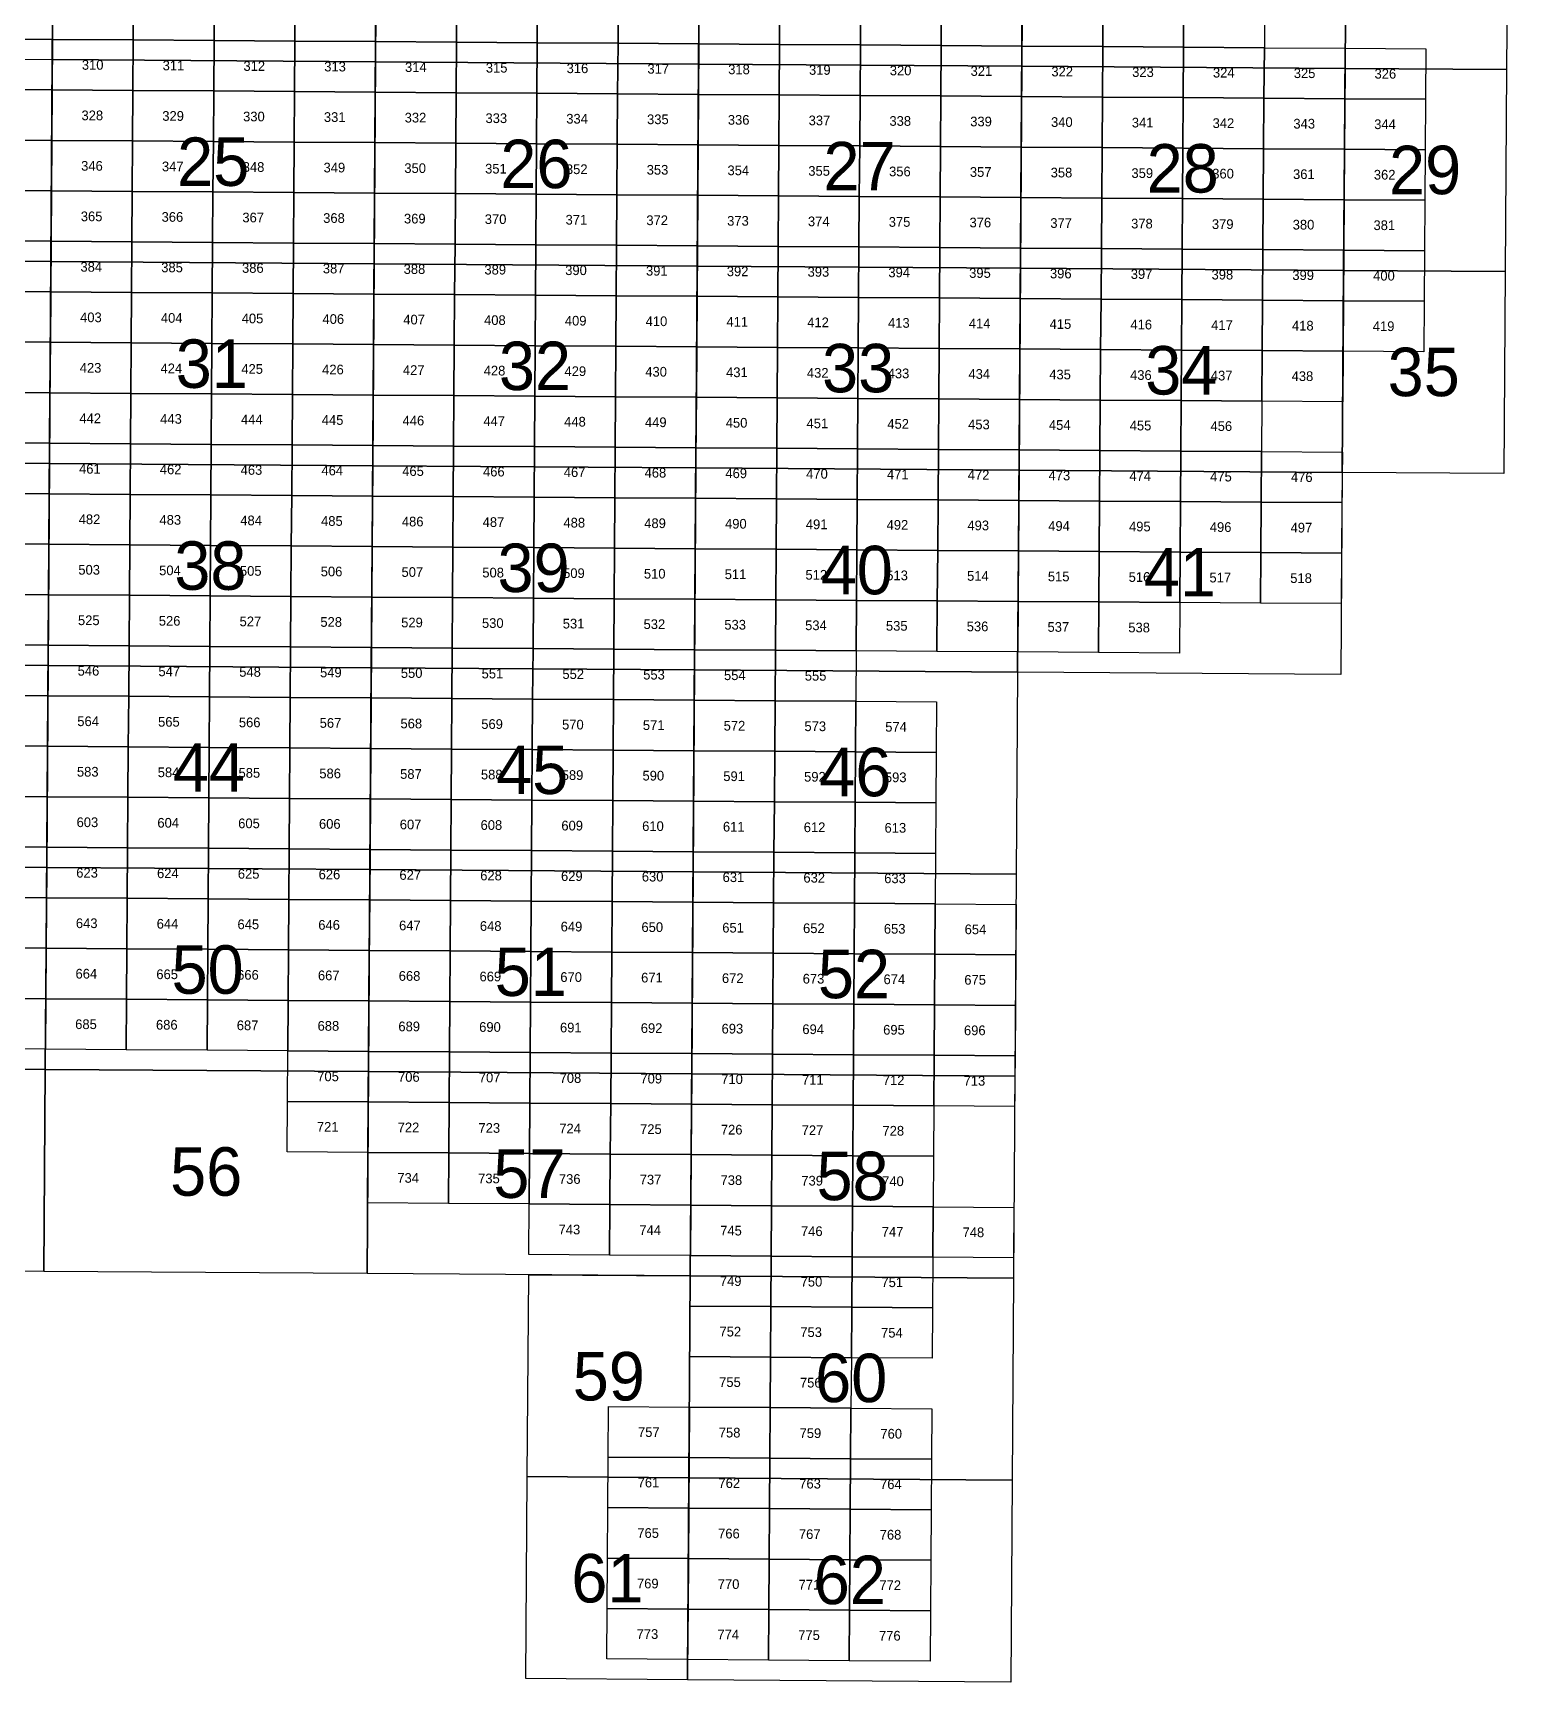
# Model space of a CAD drawing. Extents: x -802 to 281515, y 299484 to 627054.
# Drawn here: x 98399 to 280956, y 299484 to 503610 of the extents above; entities that cross this region are included whole.
import ezdxf
from ezdxf.enums import TextEntityAlignment as Align

# ---------------------------------------------------------------- set-up
doc = ezdxf.new("R2010")
doc.units = 0
doc.header["$MEASUREMENT"] = 0
doc.layers.add('LEVEL_1', color=7, linetype='CONTINUOUS')
doc.layers.add('LEVEL_2', color=7, linetype='CONTINUOUS')
doc.styles.add('STYLE-ENGINEERING', font='ENGINEERING.shx')

msp = doc.modelspace()

# ---------------------------------------------------------------- linework, layer by layer
at = {"layer": 'LEVEL_1', "color": 211, "linetype": 'CONTINUOUS', "flags": 128}
for points in [[(100965.72, 525318.36), (140963.89, 525037.98), (140788.5, 500039.28), (100790.58, 500318.7)], [(140963.89, 525037.98), (180961.37, 524762.09), (180785.75, 499763.62), (140788.5, 500039.28)], [(180961.37, 524762.09), (220958.73, 524490.28), (220782.92, 499491.3), (180785.75, 499763.62)], [(220958.73, 524490.28), (260956.52, 524222.13), (260780.55, 499221.9), (220782.92, 499491.3)], [(260956.52, 524222.13), (280955.8, 524089.3), (280779.7, 499088.2), (260780.55, 499221.9)], [(60791.44, 500602.29), (80791.2, 500459.95), (100790.58, 500318.7), (100616.16, 475319.15), (80616.81, 475459.68), (60617.08, 475601.13)], [(100790.58, 500318.7), (140788.5, 500039.28), (140614.05, 475040.6), (100616.16, 475319.15)], [(140788.5, 500039.28), (180785.75, 499763.62), (180611.31, 474765.08), (140614.05, 475040.6)], [(180785.75, 499763.62), (220782.92, 499491.3), (220608.51, 474492.15), (180611.31, 474765.08)], [(220782.92, 499491.3), (260780.55, 499221.9), (260606.22, 474221.4), (220608.51, 474492.15)], [(260780.55, 499221.9), (280779.7, 499088.2), (280605.4, 474086.7), (260606.22, 474221.4)], [(60617.08, 475601.13), (100616.16, 475319.15), (100442.28, 450319.6), (60443.03, 450600.07)], [(100616.16, 475319.15), (140614.05, 475040.6), (140440.37, 450041.83), (100442.28, 450319.6)], [(140614.05, 475040.6), (180611.31, 474765.08), (180437.86, 449766.34), (140440.37, 450041.83)], [(180611.31, 474765.08), (220608.51, 474492.15), (220435.32, 449492.7), (180437.86, 449766.34)], [(220608.51, 474492.15), (260606.22, 474221.4), (260433.32, 449220.51), (220435.32, 449492.7)], [(260606.22, 474221.4), (280605.4, 474086.7), (280432.7, 449084.8), (260433.32, 449220.51)], [(60443.03, 450600.07), (100442.28, 450319.6), (100268.74, 425319.94), (60269.1, 425598.99)], [(100442.28, 450319.6), (140440.37, 450041.83), (140267.27, 425042.85), (100268.74, 425319.94)], [(140440.37, 450041.83), (180437.86, 449766.34), (180265.21, 424767.29), (140267.27, 425042.85)], [(180437.86, 449766.34), (220435.32, 449492.7), (220263.17, 424492.86), (180265.21, 424767.29)], [(220435.32, 449492.7), (260433.32, 449220.51), (260261.68, 424219.13), (220263.17, 424492.86)], [(60269.1, 425598.99), (100268.74, 425319.94), (100095.37, 400320.06), (60095.1, 400597.8)], [(100268.74, 425319.94), (140267.27, 425042.85), (140094.54, 400043.55), (100095.37, 400320.06)], [(140267.27, 425042.85), (180265.21, 424767.29), (180093.18, 399767.84), (140094.54, 400043.55)], [(180265.21, 424767.29), (220263.17, 424492.86), (220091.85, 399492.51), (180093.18, 399767.84)], [(60095.1, 400597.8), (100095.37, 400320.06), (99921.97, 375319.86), (59920.85, 375596.37)], [(100095.37, 400320.06), (140094.54, 400043.55), (139922.03, 375043.83), (99921.97, 375319.86)], [(140094.54, 400043.55), (180093.18, 399767.84), (179921.58, 374767.86), (139922.03, 375043.83)], [(180093.18, 399767.84), (220091.85, 399492.51), (219921.2, 374491.53), (179921.58, 374767.86)], [(59920.85, 375596.37), (99921.97, 375319.86), (99748.36, 350319.21), (59746.16, 350594.59)], [(99921.97, 375319.86), (139922.03, 375043.83), (139749.52, 350043.57), (99748.36, 350319.21)], [(139922.03, 375043.83), (179921.58, 374767.86), (179750.22, 349767.24), (139749.52, 350043.57)], [(179921.58, 374767.86), (219921.2, 374491.53), (219751.01, 349489.82), (179750.22, 349767.24)], [(159749.89, 349905.51), (179750.22, 349767.24), (179578.9, 324765.9), (159577.9, 324904.4)], [(179750.22, 349767.24), (219751.01, 349489.82), (219581.1, 324487.2), (179578.9, 324765.9)], [(159577.9, 324904.4), (179578.9, 324765.9), (179407.5, 299763.6), (159405.7, 299902.6)], [(179578.9, 324765.9), (219581.1, 324487.2), (219411.3, 299483.7), (179407.5, 299763.6)]]:
    msp.add_lwpolyline(points, close=True, dxfattribs=at)
at = {"layer": 'LEVEL_2', "color": 132, "linetype": 'CONTINUOUS', "flags": 128}
for points in [[(100851.8, 509068.7), (100808.1, 502818.7), (90808.6, 502889.2)], [(100851.8, 509068.7), (110851.4, 508998.2), (110807.6, 502748.4), (100808.1, 502818.7)], [(110851.4, 508998.2), (120850.9, 508928.2), (120807.1, 502678.4), (110807.6, 502748.4)], [(120850.9, 508928.2), (130850.4, 508858.4), (130806.6, 502608.7), (120807.1, 502678.4)], [(130850.4, 508858.4), (140849.8, 508788.8), (140806, 502539.2), (130806.6, 502608.7)], [(140849.8, 508788.8), (150849.1, 508719.5), (150805.3, 502469.9), (140806, 502539.2)], [(150849.1, 508719.5), (160848.5, 508650.5), (160804.7, 502400.9), (150805.3, 502469.9)], [(160848.5, 508650.5), (170847.8, 508581.7), (170804, 502332.2), (160804.7, 502400.9)], [(170847.8, 508581.7), (180847.1, 508513.2), (180803.3, 502263.6), (170804, 502332.2)], [(180847.1, 508513.2), (190846.4, 508444.7), (190802.5, 502195.1), (180803.3, 502263.6)], [(190846.4, 508444.7), (200845.7, 508376.6), (200801.8, 502126.9), (190802.5, 502195.1)], [(200845.7, 508376.6), (210845, 508308.7), (210801.1, 502059), (200801.8, 502126.9)], [(210845, 508308.7), (220844.3, 508241), (220800.4, 501991.2), (210801.1, 502059)], [(220844.3, 508241), (230843.6, 508173.4), (230799.8, 501923.6), (220800.4, 501991.2)], [(230843.6, 508173.4), (240843, 508106.1), (240799.2, 501856.2), (230799.8, 501923.6)], [(240843, 508106.1), (250842.5, 508039), (250798.6, 501789), (240799.2, 501856.2)], [(90808.6, 502889.2), (100808.1, 502818.7), (100764.4, 496568.8), (90764.7, 496639.2)], [(100808.1, 502818.7), (110807.6, 502748.4), (110763.9, 496498.6), (100764.4, 496568.8)], [(110807.6, 502748.4), (120807.1, 502678.4), (120763.3, 496428.6), (110763.9, 496498.6)], [(120807.1, 502678.4), (130806.6, 502608.7), (130762.9, 496358.9), (120763.3, 496428.6)], [(130806.6, 502608.7), (140806, 502539.2), (140762.3, 496289.5), (130762.9, 496358.9)], [(140806, 502539.2), (150805.3, 502469.9), (150761.6, 496220.2), (140762.3, 496289.5)], [(150805.3, 502469.9), (160804.7, 502400.9), (160760.9, 496151.2), (150761.6, 496220.2)], [(160804.7, 502400.9), (170804, 502332.2), (170760.2, 496082.4), (160760.9, 496151.2)], [(170804, 502332.2), (180803.3, 502263.6), (180759.5, 496013.8), (170760.2, 496082.4)], [(180803.3, 502263.6), (190802.5, 502195.1), (190758.8, 495945.5), (180759.5, 496013.8)], [(190802.5, 502195.1), (200801.8, 502126.9), (200758.1, 495877.3), (190758.8, 495945.5)], [(200801.8, 502126.9), (210801.1, 502059), (210757.4, 495809.3), (200758.1, 495877.3)], [(210801.1, 502059), (220800.4, 501991.2), (220756.7, 495741.4), (210757.4, 495809.3)], [(220800.4, 501991.2), (230799.8, 501923.6), (230756, 495673.8), (220756.7, 495741.4)], [(230799.8, 501923.6), (240799.2, 501856.2), (240755.4, 495606.3), (230756, 495673.8)], [(240799.2, 501856.2), (250798.6, 501789), (250754.8, 495539), (240755.4, 495606.3)], [(250798.6, 501789), (260798.1, 501721.9), (260754.3, 495471.8), (250754.8, 495539)], [(260798.1, 501721.9), (270797.6, 501655), (270753.9, 495404.8), (260754.3, 495471.8)], [(90764.7, 496639.2), (100764.4, 496568.8), (100720.74, 490318.87), (90721.1, 490389.22)], [(100764.4, 496568.8), (110763.9, 496498.6), (110720.3, 490248.76), (100720.74, 490318.87)], [(110763.9, 496498.6), (120763.3, 496428.6), (120719.79, 490178.88), (110720.3, 490248.76)], [(120763.3, 496428.6), (130762.9, 496358.9), (130719.23, 490109.24), (120719.79, 490178.88)], [(130762.9, 496358.9), (140762.3, 496289.5), (140718.62, 490039.81), (130719.23, 490109.24)], [(140762.3, 496289.5), (150761.6, 496220.2), (150717.96, 489970.61), (140718.62, 490039.81)], [(150761.6, 496220.2), (160760.9, 496151.2), (160717.28, 489901.61), (150717.96, 489970.61)], [(160760.9, 496151.2), (170760.2, 496082.4), (170716.57, 489832.82), (160717.28, 489901.61)], [(170760.2, 496082.4), (180759.5, 496013.8), (180715.85, 489764.22), (170716.57, 489832.82)], [(180759.5, 496013.8), (190758.8, 495945.5), (190715.12, 489695.81), (180715.85, 489764.22)], [(190758.8, 495945.5), (200758.1, 495877.3), (200714.39, 489627.59), (190715.12, 489695.81)], [(200758.1, 495877.3), (210757.4, 495809.3), (210713.69, 489559.54), (200714.39, 489627.59)], [(210757.4, 495809.3), (220756.7, 495741.4), (220713, 489491.67), (210713.69, 489559.54)], [(220756.7, 495741.4), (230756, 495673.8), (230712.34, 489423.96), (220713, 489491.67)], [(230756, 495673.8), (240755.4, 495606.3), (240711.72, 489356.4), (230712.34, 489423.96)], [(240755.4, 495606.3), (250754.8, 495539), (250711.15, 489289), (240711.72, 489356.4)], [(250754.8, 495539), (260754.3, 495471.8), (260710.63, 489221.74), (250711.15, 489289)], [(260754.3, 495471.8), (270753.9, 495404.8), (270710.2, 489154.6), (260710.63, 489221.74)], [(90721.1, 490389.22), (100720.74, 490318.87), (100677.1, 484069), (90677.5, 484139.3)], [(100720.74, 490318.87), (110720.3, 490248.76), (110676.7, 483999), (100677.1, 484069)], [(110720.3, 490248.76), (120719.79, 490178.88), (120676.2, 483929.1), (110676.7, 483999)], [(120719.79, 490178.88), (130719.23, 490109.24), (130675.6, 483859.5), (120676.2, 483929.1)], [(130719.23, 490109.24), (140718.62, 490039.81), (140675, 483790.1), (130675.6, 483859.5)], [(140718.62, 490039.81), (150717.96, 489970.61), (150674.4, 483721), (140675, 483790.1)], [(150717.96, 489970.61), (160717.28, 489901.61), (160673.7, 483652), (150674.4, 483721)], [(160717.28, 489901.61), (170716.57, 489832.82), (170673, 483583.2), (160673.7, 483652)], [(170716.57, 489832.82), (180715.85, 489764.22), (180672.2, 483514.6), (170673, 483583.2)], [(180715.85, 489764.22), (190715.12, 489695.81), (190671.5, 483446.2), (180672.2, 483514.6)], [(190715.12, 489695.81), (200714.39, 489627.59), (200670.8, 483377.9), (190671.5, 483446.2)], [(200714.39, 489627.59), (210713.69, 489559.54), (210670.1, 483309.8), (200670.8, 483377.9)], [(210713.69, 489559.54), (220713, 489491.67), (220669.4, 483241.9), (210670.1, 483309.8)], [(220713, 489491.67), (230712.34, 489423.96), (230668.8, 483174.1), (220669.4, 483241.9)], [(230712.34, 489423.96), (240711.72, 489356.4), (240668.1, 483106.5), (230668.8, 483174.1)], [(240711.72, 489356.4), (250711.15, 489289), (250667.6, 483039), (240668.1, 483106.5)], [(250711.15, 489289), (260710.63, 489221.74), (260667.1, 482971.6), (250667.6, 483039)], [(260710.63, 489221.74), (270710.2, 489154.6), (270666.6, 482904.4), (260667.1, 482971.6)], [(90677.5, 484139.3), (100677.1, 484069), (100633.6, 477819.1), (90633.9, 477889.3)], [(100677.1, 484069), (110676.7, 483999), (110633.2, 477749.1), (100633.6, 477819.1)], [(110676.7, 483999), (120676.2, 483929.1), (120632.6, 477679.4), (110633.2, 477749.1)], [(120676.2, 483929.1), (130675.6, 483859.5), (130632.1, 477609.8), (120632.6, 477679.4)], [(130675.6, 483859.5), (140675, 483790.1), (140631.5, 477540.5), (130632.1, 477609.8)], [(140675, 483790.1), (150674.4, 483721), (150630.8, 477471.3), (140631.5, 477540.5)], [(150674.4, 483721), (160673.7, 483652), (160630.1, 477402.3), (150630.8, 477471.3)], [(160673.7, 483652), (170673, 483583.2), (170629.4, 477333.6), (160630.1, 477402.3)], [(170673, 483583.2), (180672.2, 483514.6), (180628.7, 477264.9), (170629.4, 477333.6)], [(180672.2, 483514.6), (190671.5, 483446.2), (190628, 477196.5), (180628.7, 477264.9)], [(190671.5, 483446.2), (200670.8, 483377.9), (200627.3, 477128.2), (190628, 477196.5)], [(200670.8, 483377.9), (210670.1, 483309.8), (210626.6, 477060.1), (200627.3, 477128.2)], [(210670.1, 483309.8), (220669.4, 483241.9), (220625.9, 476992.1), (210626.6, 477060.1)], [(220669.4, 483241.9), (230668.8, 483174.1), (230625.3, 476924.2), (220625.9, 476992.1)], [(230668.8, 483174.1), (240668.1, 483106.5), (240624.7, 476856.5), (230625.3, 476924.2)], [(240668.1, 483106.5), (250667.6, 483039), (250624.1, 476788.9), (240624.7, 476856.5)], [(250667.6, 483039), (260667.1, 482971.6), (260623.6, 476721.5), (250624.1, 476788.9)], [(260667.1, 482971.6), (270666.6, 482904.4), (270623.2, 476654.1), (260623.6, 476721.5)], [(90633.9, 477889.3), (100633.6, 477819.1), (100590.1, 471569.2), (90590.4, 471639.3)], [(100633.6, 477819.1), (110633.2, 477749.1), (110589.6, 471499.3), (100590.1, 471569.2)], [(110633.2, 477749.1), (120632.6, 477679.4), (120589.1, 471429.6), (110589.6, 471499.3)], [(120632.6, 477679.4), (130632.1, 477609.8), (130588.6, 471360.1), (120589.1, 471429.6)], [(130632.1, 477609.8), (140631.5, 477540.5), (140588, 471290.8), (130588.6, 471360.1)], [(140631.5, 477540.5), (150630.8, 477471.3), (150587.3, 471221.7), (140588, 471290.8)], [(150630.8, 477471.3), (160630.1, 477402.3), (160586.6, 471152.7), (150587.3, 471221.7)], [(160630.1, 477402.3), (170629.4, 477333.6), (170585.9, 471083.9), (160586.6, 471152.7)], [(170629.4, 477333.6), (180628.7, 477264.9), (180585.2, 471015.3), (170585.9, 471083.9)], [(180628.7, 477264.9), (190628, 477196.5), (190584.5, 470946.8), (180585.2, 471015.3)], [(190628, 477196.5), (200627.3, 477128.2), (200583.8, 470878.5), (190584.5, 470946.8)], [(200627.3, 477128.2), (210626.6, 477060.1), (210583.1, 470810.3), (200583.8, 470878.5)], [(210626.6, 477060.1), (220625.9, 476992.1), (220582.5, 470742.3), (210583.1, 470810.3)], [(220625.9, 476992.1), (230625.3, 476924.2), (230581.8, 470674.3), (220582.5, 470742.3)], [(230625.3, 476924.2), (240624.7, 476856.5), (240581.2, 470606.5), (230581.8, 470674.3)], [(240624.7, 476856.5), (250624.1, 476788.9), (250580.7, 470538.9), (240581.2, 470606.5)], [(250624.1, 476788.9), (260623.6, 476721.5), (260580.2, 470471.3), (250580.7, 470538.9)], [(260623.6, 476721.5), (270623.2, 476654.1), (270579.8, 470403.8), (260580.2, 470471.3)], [(90590.4, 471639.3), (100590.1, 471569.2), (100546.55, 465319.33), (90546.91, 465389.36)], [(100590.1, 471569.2), (110589.6, 471499.3), (110546.13, 465249.5), (100546.55, 465319.33)], [(110589.6, 471499.3), (120589.1, 471429.6), (120545.64, 465179.86), (110546.13, 465249.5)], [(120589.1, 471429.6), (130588.6, 471360.1), (130545.09, 465110.39), (120545.64, 465179.86)], [(130588.6, 471360.1), (140588, 471290.8), (140544.5, 465041.11), (130545.09, 465110.39)], [(140588, 471290.8), (150587.3, 471221.7), (150543.86, 464972), (140544.5, 465041.11)], [(150587.3, 471221.7), (160586.6, 471152.7), (160543.2, 464903.05), (150543.86, 464972)], [(160586.6, 471152.7), (170585.9, 471083.9), (170542.52, 464834.25), (160543.2, 464903.05)], [(170585.9, 471083.9), (180585.2, 471015.3), (180541.82, 464765.61), (170542.52, 464834.25)], [(180585.2, 471015.3), (190584.5, 470946.8), (190541.12, 464697.11), (180541.82, 464765.61)], [(190584.5, 470946.8), (200583.8, 470878.5), (200540.43, 464628.75), (190541.12, 464697.11)], [(200583.8, 470878.5), (210583.1, 470810.3), (210539.75, 464560.52), (200540.43, 464628.75)], [(210583.1, 470810.3), (220582.5, 470742.3), (220539.1, 464492.41), (210539.75, 464560.52)], [(220582.5, 470742.3), (230581.8, 470674.3), (230538.48, 464424.42), (220539.1, 464492.41)], [(230581.8, 470674.3), (240581.2, 470606.5), (240537.9, 464356.55), (230538.48, 464424.42)], [(240581.2, 470606.5), (250580.7, 470538.9), (250537.37, 464288.77), (240537.9, 464356.55)], [(250580.7, 470538.9), (260580.2, 470471.3), (260536.9, 464221.1), (250537.37, 464288.77)], [(260580.2, 470471.3), (270579.8, 470403.8), (270536.5, 464153.5), (260536.9, 464221.1)], [(90546.91, 465389.36), (100546.55, 465319.33), (100503.1, 459069.4), (90503.4, 459139.4)], [(100546.55, 465319.33), (110546.13, 465249.5), (110502.7, 458999.7), (100503.1, 459069.4)], [(110546.13, 465249.5), (120545.64, 465179.86), (120502.2, 458930.1), (110502.7, 458999.7)], [(120545.64, 465179.86), (130545.09, 465110.39), (130501.7, 458860.7), (120502.2, 458930.1)], [(130545.09, 465110.39), (140544.5, 465041.11), (140501.1, 458791.4), (130501.7, 458860.7)], [(140544.5, 465041.11), (150543.86, 464972), (150500.5, 458722.3), (140501.1, 458791.4)], [(150543.86, 464972), (160543.2, 464903.05), (160499.8, 458653.4), (150500.5, 458722.3)], [(160543.2, 464903.05), (170542.52, 464834.25), (170499.2, 458584.6), (160499.8, 458653.4)], [(170542.52, 464834.25), (180541.82, 464765.61), (180498.5, 458515.9), (170499.2, 458584.6)], [(180541.82, 464765.61), (190541.12, 464697.11), (190497.8, 458447.4), (180498.5, 458515.9)], [(190541.12, 464697.11), (200540.43, 464628.75), (200497.1, 458379), (190497.8, 458447.4)], [(200540.43, 464628.75), (210539.75, 464560.52), (210496.5, 458310.7), (200497.1, 458379)], [(210539.75, 464560.52), (220539.1, 464492.41), (220495.8, 458242.5), (210496.5, 458310.7)], [(220539.1, 464492.41), (230538.48, 464424.42), (230495.2, 458174.5), (220495.8, 458242.5)], [(230538.48, 464424.42), (240537.9, 464356.55), (240494.7, 458106.5), (230495.2, 458174.5)], [(240537.9, 464356.55), (250537.37, 464288.77), (250494.1, 458038.7), (240494.7, 458106.5)], [(250537.37, 464288.77), (260536.9, 464221.1), (260493.7, 457970.9), (250494.1, 458038.7)], [(90503.4, 459139.4), (100503.1, 459069.4), (100459.6, 452819.6), (90460, 452889.4)], [(100503.1, 459069.4), (110502.7, 458999.7), (110459.3, 452749.8), (100459.6, 452819.6)], [(110502.7, 458999.7), (120502.2, 458930.1), (120458.8, 452680.3), (110459.3, 452749.8)], [(120502.2, 458930.1), (130501.7, 458860.7), (130458.3, 452610.9), (120458.8, 452680.3)], [(130501.7, 458860.7), (140501.1, 458791.4), (140457.7, 452541.7), (130458.3, 452610.9)], [(140501.1, 458791.4), (150500.5, 458722.3), (150457.1, 452472.6), (140457.7, 452541.7)], [(150500.5, 458722.3), (160499.8, 458653.4), (160456.5, 452403.7), (150457.1, 452472.6)], [(160499.8, 458653.4), (170499.2, 458584.6), (170455.8, 452334.9), (160456.5, 452403.7)], [(170499.2, 458584.6), (180498.5, 458515.9), (180455.2, 452266.2), (170455.8, 452334.9)], [(180498.5, 458515.9), (190497.8, 458447.4), (190454.5, 452197.7), (180455.2, 452266.2)], [(190497.8, 458447.4), (200497.1, 458379), (200453.9, 452129.2), (190454.5, 452197.7)], [(200497.1, 458379), (210496.5, 458310.7), (210453.1, 452060.9), (200453.9, 452129.2)], [(210496.5, 458310.7), (220495.8, 458242.5), (220452.6, 451992.7), (210453.1, 452060.9)], [(220495.8, 458242.5), (230495.2, 458174.5), (230452, 451924.5), (220452.6, 451992.7)], [(230495.2, 458174.5), (240494.7, 458106.5), (240451.5, 451856.5), (230452, 451924.5)], [(240494.7, 458106.5), (250494.1, 458038.7), (250451, 451788.5), (240451.5, 451856.5)], [(90460, 452889.4), (100459.6, 452819.6), (100416.2, 446569.8), (90416.5, 446639.5)], [(100459.6, 452819.6), (110459.3, 452749.8), (110415.8, 446500), (100416.2, 446569.8)], [(110459.3, 452749.8), (120458.8, 452680.3), (120415.4, 446430.5), (110415.8, 446500)], [(120458.8, 452680.3), (130458.3, 452610.9), (130414.9, 446361.2), (120415.4, 446430.5)], [(130458.3, 452610.9), (140457.7, 452541.7), (140414.4, 446292), (130414.9, 446361.2)], [(140457.7, 452541.7), (150457.1, 452472.6), (150413.8, 446222.9), (140414.4, 446292)], [(150457.1, 452472.6), (160456.5, 452403.7), (160413.2, 446154), (150413.8, 446222.9)], [(160456.5, 452403.7), (170455.8, 452334.9), (170412.6, 446085.2), (160413.2, 446154)], [(170455.8, 452334.9), (180455.2, 452266.2), (180411.9, 446016.5), (170412.6, 446085.2)], [(180455.2, 452266.2), (190454.5, 452197.7), (190411.3, 445947.9), (180411.9, 446016.5)], [(190454.5, 452197.7), (200453.9, 452129.2), (200410.6, 445879.5), (190411.3, 445947.9)], [(200453.9, 452129.2), (210453.1, 452060.9), (210410, 445811), (200410.6, 445879.5)], [(210453.1, 452060.9), (220452.6, 451992.7), (220409.4, 445742.8), (210410, 445811)], [(220452.6, 451992.7), (230452, 451924.5), (230408.9, 445674.5), (220409.4, 445742.8)], [(230452, 451924.5), (240451.5, 451856.5), (240408.4, 445606.4), (230408.9, 445674.5)], [(240451.5, 451856.5), (250451, 451788.5), (250407.9, 445538.3), (240408.4, 445606.4)], [(250451, 451788.5), (260450.6, 451720.6), (260407.5, 445470.3), (250407.9, 445538.3)], [(90416.5, 446639.5), (100416.2, 446569.8), (100372.83, 440319.75), (90373.12, 440389.49)], [(100416.2, 446569.8), (110415.8, 446500), (110372.48, 440250.17), (100372.83, 440319.75)], [(110415.8, 446500), (120415.4, 446430.5), (120372.06, 440180.74), (110372.48, 440250.17)], [(120415.4, 446430.5), (130414.9, 446361.2), (130371.58, 440111.44), (120372.06, 440180.74)], [(130414.9, 446361.2), (140414.4, 446292), (140371.07, 440042.27), (130371.58, 440111.44)], [(140414.4, 446292), (150413.8, 446222.9), (150370.51, 439973.22), (140371.07, 440042.27)], [(150413.8, 446222.9), (160413.2, 446154), (160369.93, 439904.29), (150370.51, 439973.22)], [(160413.2, 446154), (170412.6, 446085.2), (170369.32, 439835.48), (160369.93, 439904.29)], [(170412.6, 446085.2), (180411.9, 446016.5), (180368.71, 439766.76), (170369.32, 439835.48)], [(180411.9, 446016.5), (190411.3, 445947.9), (190368.1, 439698.15), (180368.71, 439766.76)], [(190411.3, 445947.9), (200410.6, 445879.5), (200367.5, 439629.62), (190368.1, 439698.15)], [(200410.6, 445879.5), (210410, 445811), (210366.91, 439561.18), (200367.5, 439629.62)], [(210410, 445811), (220409.4, 445742.8), (220366.35, 439492.82), (210366.91, 439561.18)], [(220409.4, 445742.8), (230408.9, 445674.5), (230365.82, 439424.53), (220366.35, 439492.82)], [(230408.9, 445674.5), (240408.4, 445606.4), (240365.34, 439356.31), (230365.82, 439424.53)], [(240408.4, 445606.4), (250407.9, 445538.3), (250364.9, 439288.14), (240365.34, 439356.31)], [(250407.9, 445538.3), (260407.5, 445470.3), (260364.52, 439220.03), (250364.9, 439288.14)], [(90373.12, 440389.49), (100372.83, 440319.75), (100329.5, 434069.8), (90329.7, 434139.5)], [(100372.83, 440319.75), (110372.48, 440250.17), (110329.1, 434000.3), (100329.5, 434069.8)], [(110372.48, 440250.17), (120372.06, 440180.74), (120328.7, 433930.9), (110329.1, 434000.3)], [(120372.06, 440180.74), (130371.58, 440111.44), (130328.3, 433861.7), (120328.7, 433930.9)], [(130371.58, 440111.44), (140371.07, 440042.27), (140327.8, 433792.5), (130328.3, 433861.7)], [(140371.07, 440042.27), (150370.51, 439973.22), (150327.3, 433723.5), (140327.8, 433792.5)], [(150370.51, 439973.22), (160369.93, 439904.29), (160326.7, 433654.6), (150327.3, 433723.5)], [(160369.93, 439904.29), (170369.32, 439835.48), (170326.1, 433585.7), (160326.7, 433654.6)], [(170369.32, 439835.48), (180368.71, 439766.76), (180325.6, 433517), (170326.1, 433585.7)], [(180368.71, 439766.76), (190368.1, 439698.15), (190325, 433448.4), (180325.6, 433517)], [(190368.1, 439698.15), (200367.5, 439629.62), (200324.4, 433379.8), (190325, 433448.4)], [(200367.5, 439629.62), (210366.91, 439561.18), (210323.8, 433311.3), (200324.4, 433379.8)], [(210366.91, 439561.18), (220366.35, 439492.82), (220323.3, 433242.9), (210323.8, 433311.3)], [(220366.35, 439492.82), (230365.82, 439424.53), (230322.8, 433174.5), (220323.3, 433242.9)], [(230365.82, 439424.53), (240365.34, 439356.31), (240322.4, 433106.2), (230322.8, 433174.5)], [(240365.34, 439356.31), (250364.9, 439288.14), (250321.9, 433037.9), (240322.4, 433106.2)], [(250364.9, 439288.14), (260364.52, 439220.03), (260321.6, 432969.7), (250321.9, 433037.9)], [(90329.7, 434139.5), (100329.5, 434069.8), (100286.1, 427819.9), (90286.3, 427889.5)], [(100329.5, 434069.8), (110329.1, 434000.3), (110285.8, 427750.4), (100286.1, 427819.9)], [(110329.1, 434000.3), (120328.7, 433930.9), (120285.4, 427681.1), (110285.8, 427750.4)], [(120328.7, 433930.9), (130328.3, 433861.7), (130285, 427611.9), (120285.4, 427681.1)], [(130328.3, 433861.7), (140327.8, 433792.5), (140284.6, 427542.8), (130285, 427611.9)], [(140327.8, 433792.5), (150327.3, 433723.5), (150284.1, 427473.7), (140284.6, 427542.8)], [(150327.3, 433723.5), (160326.7, 433654.6), (160283.5, 427404.8), (150284.1, 427473.7)], [(160326.7, 433654.6), (170326.1, 433585.7), (170283, 427336), (160283.5, 427404.8)], [(170326.1, 433585.7), (180325.6, 433517), (180282.4, 427267.2), (170283, 427336)], [(180325.6, 433517), (190325, 433448.4), (190281.9, 427198.5), (180282.4, 427267.2)], [(190325, 433448.4), (200324.4, 433379.8), (200281.4, 427129.9), (190281.9, 427198.5)], [(200324.4, 433379.8), (210323.8, 433311.3), (210280.8, 427061.4), (200281.4, 427129.9)], [(210323.8, 433311.3), (220323.3, 433242.9), (220280.3, 426992.9), (210280.8, 427061.4)], [(220323.3, 433242.9), (230322.8, 433174.5), (230279.9, 426924.4), (220280.3, 426992.9)], [(230322.8, 433174.5), (240322.4, 433106.2), (240279.5, 426856), (230279.9, 426924.4)], [(90286.3, 427889.5), (100286.1, 427819.9), (100242.7, 421570), (90242.9, 421639.5)], [(100286.1, 427819.9), (110285.8, 427750.4), (110242.5, 421500.6), (100242.7, 421570)], [(110285.8, 427750.4), (120285.4, 427681.1), (120242.1, 421431.3), (110242.5, 421500.6)], [(120285.4, 427681.1), (130285, 427611.9), (130241.8, 421362.1), (120242.1, 421431.3)], [(130285, 427611.9), (140284.6, 427542.8), (140241.3, 421293), (130241.8, 421362.1)], [(140284.6, 427542.8), (150284.1, 427473.7), (150240.9, 421224), (140241.3, 421293)], [(150284.1, 427473.7), (160283.5, 427404.8), (160240.4, 421155), (150240.9, 421224)], [(160283.5, 427404.8), (170283, 427336), (170239.9, 421086.2), (160240.4, 421155)], [(170283, 427336), (180282.4, 427267.2), (180239.4, 421017.4), (170239.9, 421086.2)], [(180282.4, 427267.2), (190281.9, 427198.5), (190238.9, 420948.7), (180239.4, 421017.4)], [(190281.9, 427198.5), (200281.4, 427129.9), (200238.4, 420880), (190238.9, 420948.7)], [(90242.9, 421639.5), (100242.7, 421570), (100199.39, 415320.02), (90199.54, 415389.48)], [(100242.7, 421570), (110242.5, 421500.6), (110199.16, 415250.67), (100199.39, 415320.02)], [(110242.5, 421500.6), (120242.1, 421431.3), (120198.87, 415181.42), (110199.16, 415250.67)], [(120242.1, 421431.3), (130241.8, 421362.1), (130198.52, 415112.25), (120198.87, 415181.42)], [(130241.8, 421362.1), (140241.3, 421293), (140198.15, 415043.17), (130198.52, 415112.25)], [(140241.3, 421293), (150240.9, 421224), (150197.71, 414974.17), (140198.15, 415043.17)], [(150240.9, 421224), (160240.4, 421155), (160197.27, 414905.24), (150197.71, 414974.17)], [(160240.4, 421155), (170239.9, 421086.2), (170196.8, 414836.38), (160197.27, 414905.24)], [(170239.9, 421086.2), (180239.4, 421017.4), (180196.33, 414767.57), (170196.8, 414836.38)], [(180239.4, 421017.4), (190238.9, 420948.7), (190195.86, 414698.81), (180196.33, 414767.57)], [(190238.9, 420948.7), (200238.4, 420880), (200195.4, 414630.1), (190195.86, 414698.81)], [(200238.4, 420880), (210237.9, 420811.4), (210194.97, 414561.43), (200195.4, 414630.1)], [(90199.54, 415389.48), (100199.39, 415320.02), (100156, 409070.1), (90156.2, 409139.4)], [(100199.39, 415320.02), (110199.16, 415250.67), (110155.9, 409000.8), (100156, 409070.1)], [(110199.16, 415250.67), (120198.87, 415181.42), (120155.6, 408931.5), (110155.9, 409000.8)], [(120198.87, 415181.42), (130198.52, 415112.25), (130155.3, 408862.4), (120155.6, 408931.5)], [(130198.52, 415112.25), (140198.15, 415043.17), (140155, 408793.3), (130155.3, 408862.4)], [(140198.15, 415043.17), (150197.71, 414974.17), (150154.6, 408724.4), (140155, 408793.3)], [(150197.71, 414974.17), (160197.27, 414905.24), (160154.2, 408655.4), (150154.6, 408724.4)], [(160197.27, 414905.24), (170196.8, 414836.38), (170153.8, 408586.5), (160154.2, 408655.4)], [(170196.8, 414836.38), (180196.33, 414767.57), (180153.3, 408517.7), (170153.8, 408586.5)], [(180196.33, 414767.57), (190195.86, 414698.81), (190152.9, 408448.9), (180153.3, 408517.7)], [(190195.86, 414698.81), (200195.4, 414630.1), (200152.5, 408380.1), (190152.9, 408448.9)], [(200195.4, 414630.1), (210194.97, 414561.43), (210152.1, 408311.4), (200152.5, 408380.1)], [(90156.2, 409139.4), (100156, 409070.1), (100112.7, 402820.1), (90112.8, 402889.4)], [(100156, 409070.1), (110155.9, 409000.8), (110112.6, 402750.8), (100112.7, 402820.1)], [(110155.9, 409000.8), (120155.6, 408931.5), (120112.4, 402681.6), (110112.6, 402750.8)], [(120155.6, 408931.5), (130155.3, 408862.4), (130112.1, 402612.5), (120112.4, 402681.6)], [(130155.3, 408862.4), (140155, 408793.3), (140111.8, 402543.5), (130112.1, 402612.5)], [(140155, 408793.3), (150154.6, 408724.4), (150111.5, 402474.5), (140111.8, 402543.5)], [(150154.6, 408724.4), (160154.2, 408655.4), (160111.1, 402405.6), (150111.5, 402474.5)], [(160154.2, 408655.4), (170153.8, 408586.5), (170110.7, 402336.7), (160111.1, 402405.6)], [(170153.8, 408586.5), (180153.3, 408517.7), (180110.4, 402267.8), (170110.7, 402336.7)], [(180153.3, 408517.7), (190152.9, 408448.9), (190110, 402199), (180110.4, 402267.8)], [(190152.9, 408448.9), (200152.5, 408380.1), (200109.6, 402130.2), (190110, 402199)], [(200152.5, 408380.1), (210152.1, 408311.4), (210109.3, 402061.4), (200109.6, 402130.2)], [(90112.8, 402889.4), (100112.7, 402820.1), (100069.4, 396570.1), (90069.4, 396639.3)], [(100112.7, 402820.1), (110112.6, 402750.8), (110069.3, 396500.9), (100069.4, 396570.1)], [(110112.6, 402750.8), (120112.4, 402681.6), (120069.1, 396431.7), (110069.3, 396500.9)], [(120112.4, 402681.6), (130112.1, 402612.5), (130068.9, 396362.6), (120069.1, 396431.7)], [(130112.1, 402612.5), (140111.8, 402543.5), (140068.7, 396293.6), (130068.9, 396362.6)], [(140111.8, 402543.5), (150111.5, 402474.5), (150068.4, 396224.6), (140068.7, 396293.6)], [(150111.5, 402474.5), (160111.1, 402405.6), (160068.1, 396155.7), (150068.4, 396224.6)], [(160111.1, 402405.6), (170110.7, 402336.7), (170067.7, 396086.8), (160068.1, 396155.7)], [(170110.7, 402336.7), (180110.4, 402267.8), (180067.4, 396017.9), (170067.7, 396086.8)], [(180110.4, 402267.8), (190110, 402199), (190067.1, 395949), (180067.4, 396017.9)], [(190110, 402199), (200109.6, 402130.2), (200066.8, 395880.1), (190067.1, 395949)], [(200109.6, 402130.2), (210109.3, 402061.4), (210066.5, 395811.3), (200066.8, 395880.1)], [(90069.4, 396639.3), (100069.4, 396570.1), (100026.02, 390320.03), (90026, 390389.23)], [(100069.4, 396570.1), (110069.3, 396500.9), (110025.98, 390250.88), (100026.02, 390320.03)], [(110069.3, 396500.9), (120069.1, 396431.7), (120025.87, 390181.78), (110025.98, 390250.88)], [(120069.1, 396431.7), (130068.9, 396362.6), (130025.72, 390112.73), (120025.87, 390181.78)], [(130068.9, 396362.6), (140068.7, 396293.6), (140025.52, 390043.72), (130025.72, 390112.73)], [(140068.7, 396293.6), (150068.4, 396224.6), (150025.29, 389974.74), (140025.52, 390043.72)], [(150068.4, 396224.6), (160068.1, 396155.7), (160025.04, 389905.78), (150025.29, 389974.74)], [(160068.1, 396155.7), (170067.7, 396086.8), (170024.77, 389836.84), (160025.04, 389905.78)], [(170067.7, 396086.8), (180067.4, 396017.9), (180024.5, 389767.92), (170024.77, 389836.84)], [(180067.4, 396017.9), (190067.1, 395949), (190024.23, 389698.99), (180024.5, 389767.92)], [(190067.1, 395949), (200066.8, 395880.1), (200023.97, 389630.07), (190024.23, 389698.99)], [(200066.8, 395880.1), (210066.5, 395811.3), (210023.73, 389561.14), (200023.97, 389630.07)], [(210066.5, 395811.3), (220066.2, 395742.4), (220023.52, 389492.2), (210023.73, 389561.14)], [(90026, 390389.23), (100026.02, 390320.03), (99982.7, 384070), (89982.6, 384139.1)], [(100026.02, 390320.03), (110025.98, 390250.88), (109982.7, 384000.9), (99982.7, 384070)], [(110025.98, 390250.88), (120025.87, 390181.78), (119982.6, 383931.8), (109982.7, 384000.9)], [(120025.87, 390181.78), (130025.72, 390112.73), (129982.5, 383862.8), (119982.6, 383931.8)], [(130025.72, 390112.73), (140025.52, 390043.72), (139982.4, 383793.8), (129982.5, 383862.8)], [(140025.52, 390043.72), (150025.29, 389974.74), (149982.2, 383724.8), (139982.4, 383793.8)], [(150025.29, 389974.74), (160025.04, 389905.78), (159982, 383655.8), (149982.2, 383724.8)], [(160025.04, 389905.78), (170024.77, 389836.84), (169981.8, 383586.9), (159982, 383655.8)], [(170024.77, 389836.84), (180024.5, 389767.92), (179981.6, 383517.9), (169981.8, 383586.9)], [(180024.5, 389767.92), (190024.23, 389698.99), (189981.4, 383448.9), (179981.6, 383517.9)], [(190024.23, 389698.99), (200023.97, 389630.07), (199981.2, 383380), (189981.4, 383448.9)], [(200023.97, 389630.07), (210023.73, 389561.14), (209981, 383311), (199981.2, 383380)], [(210023.73, 389561.14), (220023.52, 389492.2), (219980.9, 383241.9), (209981, 383311)], [(89982.6, 384139.1), (99982.7, 384070), (99939.3, 377819.9), (89939.2, 377889)], [(99982.7, 384070), (109982.7, 384000.9), (109939.4, 377750.8), (99939.3, 377819.9)], [(109982.7, 384000.9), (119982.6, 383931.8), (119939.4, 377681.8), (109939.4, 377750.8)], [(119982.6, 383931.8), (129982.5, 383862.8), (129939.4, 377612.8), (119939.4, 377681.8)], [(129982.5, 383862.8), (139982.4, 383793.8), (139939.3, 377543.8), (129939.4, 377612.8)], [(139982.4, 383793.8), (149982.2, 383724.8), (149939.2, 377474.8), (139939.3, 377543.8)], [(149982.2, 383724.8), (159982, 383655.8), (159939, 377405.8), (149939.2, 377474.8)], [(159982, 383655.8), (169981.8, 383586.9), (169938.9, 377336.9), (159939, 377405.8)], [(169981.8, 383586.9), (179981.6, 383517.9), (179938.7, 377267.9), (169938.9, 377336.9)], [(179981.6, 383517.9), (189981.4, 383448.9), (189938.6, 377198.9), (179938.7, 377267.9)], [(189981.4, 383448.9), (199981.2, 383380), (199938.4, 377129.8), (189938.6, 377198.9)], [(199981.2, 383380), (209981, 383311), (209938.3, 377060.8), (199938.4, 377129.8)], [(209981, 383311), (219980.9, 383241.9), (219938.2, 376991.7), (209938.3, 377060.8)], [(129939.4, 377612.8), (139939.3, 377543.8), (139896.1, 371293.8), (129896.2, 371362.8)], [(139939.3, 377543.8), (149939.2, 377474.8), (149896.1, 371224.8), (139896.1, 371293.8)], [(149939.2, 377474.8), (159939, 377405.8), (159896, 371155.8), (149896.1, 371224.8)], [(159939, 377405.8), (169938.9, 377336.9), (169896, 371086.8), (159896, 371155.8)], [(169938.9, 377336.9), (179938.7, 377267.9), (179895.9, 371017.8), (169896, 371086.8)], [(179938.7, 377267.9), (189938.6, 377198.9), (189895.8, 370948.7), (179895.9, 371017.8)], [(189938.6, 377198.9), (199938.4, 377129.8), (199895.7, 370879.6), (189895.8, 370948.7)], [(199938.4, 377129.8), (209938.3, 377060.8), (209895.7, 370810.5), (199895.7, 370879.6)], [(209938.3, 377060.8), (219938.2, 376991.7), (219895.6, 370741.3), (209895.7, 370810.5)], [(129896.2, 371362.8), (139896.1, 371293.8), (139853.04, 365043.79), (129852.99, 365112.76)], [(139896.1, 371293.8), (149896.1, 371224.8), (149853.05, 364974.81), (139853.04, 365043.79)], [(149896.1, 371224.8), (159896, 371155.8), (159853.05, 364905.8), (149853.05, 364974.81)], [(159896, 371155.8), (169896, 371086.8), (169853.04, 364836.76), (159853.05, 364905.8)], [(169896, 371086.8), (179895.9, 371017.8), (179853.02, 364767.69), (169853.04, 364836.76)], [(179895.9, 371017.8), (189895.8, 370948.7), (189853, 364698.58), (179853.02, 364767.69)], [(189895.8, 370948.7), (199895.7, 370879.6), (199853, 364629.42), (189853, 364698.58)], [(199895.7, 370879.6), (209895.7, 370810.5), (209853.03, 364560.21), (199853, 364629.42)], [(139853.04, 365043.79), (149853.05, 364974.81), (149810, 358724.7), (139809.9, 358793.7)], [(149853.05, 364974.81), (159853.05, 364905.8), (159810.1, 358655.7), (149810, 358724.7)], [(159853.05, 364905.8), (169853.04, 364836.76), (169810.1, 358586.6), (159810.1, 358655.7)], [(169853.04, 364836.76), (179853.02, 364767.69), (179810.2, 358517.5), (169810.1, 358586.6)], [(179853.02, 364767.69), (189853, 364698.58), (189810.2, 358448.4), (179810.2, 358517.5)], [(189853, 364698.58), (199853, 364629.42), (199810.3, 358379.1), (189810.2, 358448.4)], [(199853, 364629.42), (209853.03, 364560.21), (209810.4, 358309.9), (199810.3, 358379.1)], [(159810.1, 358655.7), (169810.1, 358586.6), (169767.2, 352336.5), (159767.2, 352405.6)], [(169810.1, 358586.6), (179810.2, 358517.5), (179767.4, 352267.3), (169767.2, 352336.5)], [(179810.2, 358517.5), (189810.2, 358448.4), (189767.5, 352198.1), (179767.4, 352267.3)], [(189810.2, 358448.4), (199810.3, 358379.1), (199767.6, 352128.8), (189767.5, 352198.1)], [(199810.3, 358379.1), (209810.4, 358309.9), (209767.8, 352059.5), (199767.6, 352128.8)], [(209810.4, 358309.9), (219810.5, 358240.5), (219768, 351990), (209767.8, 352059.5)], [(179767.4, 352267.3), (189767.5, 352198.1), (189724.8, 345947.8), (179724.5, 346017.1)], [(189767.5, 352198.1), (199767.6, 352128.8), (199725, 345878.5), (189724.8, 345947.8)], [(199767.6, 352128.8), (209767.8, 352059.5), (209725.2, 345809), (199725, 345878.5)], [(179724.5, 346017.1), (189724.8, 345947.8), (189682, 339697.5), (179681.7, 339767.8)], [(189724.8, 345947.8), (199725, 345878.5), (199682.3, 339628), (189682, 339697.5)], [(199725, 345878.5), (209725.2, 345809), (209682.7, 339558.5), (199682.3, 339628)], [(179681.7, 339767.8), (189682, 339697.5), (189639.3, 333447.1), (179638.9, 333516.4)], [(189682, 339697.5), (199682.3, 339628), (199639.7, 333377.6), (189639.3, 333447.1)], [(169638.5, 333585.7), (179638.9, 333516.4), (179596.1, 327266.1), (169595.6, 327335.4)], [(179638.9, 333516.4), (189639.3, 333447.1), (189596.5, 327196.6), (179596.1, 327266.1)], [(189639.3, 333447.1), (199639.7, 333377.6), (199597, 327127.1), (189596.5, 327196.6)], [(199639.7, 333377.6), (209640.1, 333307.9), (209597.6, 327057.4), (199597, 327127.1)], [(169595.6, 327335.4), (179596.1, 327266.1), (179553.2, 321015.6), (169552.7, 321085)], [(179596.1, 327266.1), (189596.5, 327196.6), (189553.8, 320946.1), (179553.2, 321015.6)], [(189596.5, 327196.6), (199597, 327127.1), (199554.4, 320876.5), (189553.8, 320946.1)], [(199597, 327127.1), (209597.6, 327057.4), (209555, 320806.6), (199554.4, 320876.5)], [(169552.7, 321085), (179553.2, 321015.6), (179510.4, 314765.1), (169509.7, 314834.5)], [(179553.2, 321015.6), (189553.8, 320946.1), (189511.1, 314695.5), (179510.4, 314765.1)], [(189553.8, 320946.1), (199554.4, 320876.5), (199511.7, 314625.8), (189511.1, 314695.5)], [(199554.4, 320876.5), (209555, 320806.6), (209512.5, 314556), (199511.7, 314625.8)], [(169509.7, 314834.5), (179510.4, 314765.1), (179467.5, 308514.5), (169466.8, 308584)], [(179510.4, 314765.1), (189511.1, 314695.5), (189468.3, 308444.9), (179467.5, 308514.5)], [(189511.1, 314695.5), (199511.7, 314625.8), (199469.1, 308375.1), (189468.3, 308444.9)], [(199511.7, 314625.8), (209512.5, 314556), (209469.9, 308305.2), (199469.1, 308375.1)], [(169466.8, 308584), (179467.5, 308514.5), (179424.6, 302263.9), (169423.8, 302333.4)], [(179467.5, 308514.5), (189468.3, 308444.9), (189425.5, 302194.2), (179424.6, 302263.9)], [(189468.3, 308444.9), (199469.1, 308375.1), (199426.4, 302124.4), (189425.5, 302194.2)], [(199469.1, 308375.1), (209469.9, 308305.2), (209427.3, 302054.3), (199426.4, 302124.4)]]:
    msp.add_lwpolyline(points, close=True, dxfattribs=at)

# ---------------------------------------------------------------- texts
at = {"layer": 'LEVEL_1', "color": 211, "linetype": 'CONTINUOUS', "style": 'STYLE-ENGINEERING'}
for s, p in [('25', (120702.3305, 487679.215)), ('26', (160699.90007, 487402.11)), ('27', (200697.11507, 487128.19)), ('28', (240694.53007, 486857.025)), ('29', (270692.96007, 486654.8)), ('31', (120528.16507, 462680.1)), ('32', (160525.84007, 462403.455)), ('33', (200523.18507, 462129.245)), ('34', (240520.77007, 461857.05)), ('35', (270519.3605, 461653.605)), ('38', (120354.55507, 437680.885)), ('39', (160352.56507, 437404.595)), ('40', (200350.265391, 437129.995)), ('41', (240348.24507, 436856.685)), ('44', (120181.32007, 412681.455)), ('45', (160179.8755, 412405.42)), ('46', (200178.17507, 412130.35)), ('50', (120008.255391, 387681.705)), ('51', (160007.60507, 387405.835)), ('52', (200006.71507, 387130.185)), ('56', (119835.19507, 362681.52)), ('57', (159835.55007, 362405.715)), ('58', (199835.71007, 362129.385)), ('59', (169664.06007, 337335.82)), ('60', (199664.955391, 337127.86)), ('61', (169492.30007, 312334.25)), ('62', (199494.30007, 312125.4))]:
    msp.add_text(s, height=6000, dxfattribs=at).set_placement(p, align=Align.MIDDLE_CENTER)
at = {"layer": 'LEVEL_2', "color": 132, "linetype": 'CONTINUOUS', "style": 'STYLE-ENGINEERING'}
for s, p in [('310', (105786.000078, 499658.6)), ('311', (115785.500414, 499588.5)), ('312', (125784.950414, 499518.65)), ('313', (135784.450414, 499449.05)), ('314', (145783.800414, 499379.7)), ('315', (155783.1505, 499310.55)), ('316', (165782.450414, 499241.7)), ('317', (175781.750414, 499173)), ('318', (185781.000414, 499104.45)), ('319', (195780.300414, 499036.2)), ('320', (205779.600078, 498968.15)), ('321', (215778.900414, 498900.25)), ('322', (225778.250414, 498832.5)), ('323', (235777.600414, 498765)), ('324', (245777.000414, 498697.65)), ('325', (255776.4505, 498630.45)), ('326', (265775.950414, 498563.4)), ('328', (105742.320414, 493408.735)), ('329', (115741.800414, 493338.68)), ('330', (125741.345078, 493268.89)), ('331', (135740.765414, 493199.37)), ('332', (145740.110414, 493130.005)), ('333', (155739.430414, 493060.905)), ('334', (165738.740414, 492992.005)), ('335', (175738.0355, 492923.31)), ('336', (185737.325414, 492854.86)), ('337', (195736.610414, 492786.555)), ('338', (205735.895414, 492718.445)), ('339', (215735.195414, 492650.47)), ('340', (225734.500078, 492582.735)), ('341', (235733.870414, 492515.13)), ('342', (245733.260414, 492447.7)), ('343', (255732.725414, 492380.4)), ('344', (265732.265414, 492313.27)), ('346', (105698.700414, 487158.88)), ('347', (115698.245414, 487088.94)), ('348', (125697.715414, 487019.17)), ('349', (135697.110414, 486949.655)), ('350', (145696.480078, 486880.355)), ('351', (155695.840414, 486811.305)), ('352', (165695.135414, 486742.41)), ('353', (175694.425414, 486673.71)), ('354', (185693.660414, 486605.205)), ('355', (195692.9455, 486536.895)), ('356', (205692.245414, 486468.72)), ('357', (215691.550414, 486400.735)), ('358', (225690.870414, 486332.93)), ('359', (235690.260414, 486265.25)), ('360', (245689.625078, 486197.75)), ('361', (255689.115414, 486130.37)), ('362', (265688.650414, 486063.1)), ('365', (105655.1505, 480909.05)), ('366', (115654.700414, 480839.1)), ('367', (125654.100414, 480769.45)), ('368', (135653.550414, 480699.95)), ('369', (145652.950414, 480630.75)), ('370', (155652.250078, 480561.65)), ('371', (165651.550414, 480492.75)), ('372', (175650.800414, 480424.1)), ('373', (185650.100414, 480355.55)), ('374', (195649.400414, 480287.2)), ('375', (205648.7005, 480219)), ('376', (215648.000414, 480151)), ('377', (225647.350414, 480083.1)), ('378', (235646.700414, 480015.35)), ('379', (245646.150414, 479947.75)), ('380', (255645.600078, 479880.25)), ('381', (265645.100414, 479812.95)), ('384', (105611.650414, 474659.15)), ('385', (115611.1005, 474589.35)), ('386', (125610.600414, 474519.7)), ('387', (135610.050414, 474450.3)), ('388', (145609.400414, 474381.05)), ('389', (155608.700414, 474312)), ('390', (165608.000078, 474243.15)), ('391', (175607.300414, 474174.4)), ('392', (185606.600414, 474105.9)), ('393', (195605.900414, 474037.5)), ('394', (205605.200414, 473969.3)), ('395', (215604.5005, 473901.2)), ('396', (225603.900414, 473833.25)), ('397', (235603.250414, 473765.4)), ('398', (245602.650414, 473697.7)), ('399', (255602.150414, 473630.2)), ('400', (265601.700078, 473562.7)), ('403', (105568.075414, 468409.315)), ('404', (115567.615414, 468339.55)), ('405', (125567.1205, 468269.98)), ('406', (135566.545414, 468200.595)), ('407', (145565.900414, 468131.405)), ('408', (155565.230414, 468062.35)), ('409', (165564.550414, 467993.475)), ('410', (175563.860078, 467924.775)), ('411', (185563.160414, 467856.205)), ('412', (195562.460414, 467787.805)), ('413', (205561.765414, 467719.525)), ('414', (215561.125414, 467651.41)), ('415', (225560.4505, 467583.355)), ('416', (235559.840414, 467515.46)), ('417', (245559.300414, 467447.725)), ('418', (255558.785414, 467380.035)), ('419', (265558.350414, 467312.45)), ('423', (105524.615414, 462159.45)), ('424', (115524.170414, 462089.78)), ('425', (125523.6455, 462020.245)), ('426', (135523.100414, 461950.905)), ('427', (145522.480414, 461881.7)), ('428', (155521.850414, 461812.675)), ('429', (165521.160414, 461743.825)), ('430', (175520.510078, 461675.105)), ('431', (185519.810414, 461606.505)), ('432', (195519.115414, 461538.075)), ('433', (205518.425414, 461469.76)), ('434', (215517.800414, 461401.555)), ('435', (225517.1405, 461333.46)), ('436', (235516.550414, 461265.525)), ('437', (245516.035414, 461197.635)), ('438', (255515.500414, 461129.9)), ('442', (105481.150414, 455909.65)), ('443', (115480.750414, 455839.95)), ('444', (125480.250414, 455770.5)), ('445', (135479.7005, 455701.15)), ('446', (145479.100414, 455632)), ('447', (155478.450414, 455563)), ('448', (165477.850414, 455494.15)), ('449', (175477.150414, 455425.4)), ('450', (185476.500078, 455356.8)), ('451', (195475.800414, 455288.35)), ('452', (205475.200414, 455219.95)), ('453', (215474.450414, 455151.7)), ('454', (225473.900414, 455083.6)), ('455', (235473.3505, 455015.5)), ('456', (245472.800414, 454947.6)), ('461', (105437.750414, 449659.8)), ('462', (115437.300414, 449590.15)), ('463', (125436.850414, 449520.7)), ('464', (135436.300414, 449451.45)), ('465', (145435.7505, 449382.3)), ('466', (155435.150414, 449313.3)), ('467', (165434.500414, 449244.45)), ('468', (175433.900414, 449175.7)), ('469', (185433.200414, 449107.1)), ('470', (195432.600078, 449038.55)), ('471', (205431.850414, 448970.2)), ('472', (215431.300414, 448901.85)), ('473', (225430.700414, 448833.65)), ('474', (235430.200414, 448765.5)), ('475', (245429.7005, 448697.45)), ('476', (255429.250414, 448629.45)), ('482', (105394.315414, 443409.875)), ('483', (115393.940414, 443340.335)), ('484', (125393.480414, 443270.97)), ('485', (135392.9905, 443201.72)), ('486', (145392.435414, 443132.585)), ('487', (155391.855414, 443063.61)), ('488', (165391.265414, 442994.745)), ('489', (175390.610414, 442925.99)), ('490', (185390.005078, 442857.33)), ('491', (195389.350414, 442788.825)), ('492', (205388.750414, 442720.31)), ('493', (215388.155414, 442651.99)), ('494', (225387.625414, 442583.66)), ('495', (235387.1105, 442515.465)), ('496', (245386.620414, 442447.305)), ('497', (255386.200414, 442379.22)), ('503', (105350.990414, 437159.985)), ('504', (115350.580414, 437090.52)), ('505', (125350.1405, 437021.17)), ('506', (135349.685414, 436951.985)), ('507', (145349.155414, 436882.86)), ('508', (155348.615414, 436813.895)), ('509', (165348.010414, 436745.04)), ('510', (175347.405078, 436676.23)), ('511', (185346.850414, 436607.575)), ('512', (195346.250414, 436539.01)), ('513', (205345.655414, 436470.49)), ('514', (215345.075414, 436402.06)), ('515', (225344.5605, 436333.715)), ('516', (235344.070414, 436265.405)), ('517', (245343.650414, 436197.17)), ('518', (255343.210414, 436128.965)), ('525', (105307.6005, 430910.1)), ('526', (115307.250414, 430840.65)), ('527', (125306.850414, 430771.4)), ('528', (135306.400414, 430702.2)), ('529', (145305.950414, 430633.15)), ('530', (155305.400078, 430564.15)), ('531', (165304.800414, 430495.25)), ('532', (175304.300414, 430426.5)), ('533', (185303.700414, 430357.8)), ('534', (195303.150414, 430289.15)), ('535', (205302.6005, 430220.6)), ('536', (215302.050414, 430152.15)), ('537', (225301.550414, 430083.7)), ('538', (235301.150414, 430015.3)), ('546', (105264.250414, 424660.2)), ('547', (115263.950414, 424590.85)), ('548', (125263.550414, 424521.6)), ('549', (135263.200414, 424452.45)), ('550', (145262.700078, 424383.35)), ('551', (155262.200414, 424314.4)), ('552', (165261.700414, 424245.5)), ('553', (175261.150414, 424176.7)), ('554', (185260.650414, 424107.95)), ('555', (195260.1505, 424039.3)), ('564', (105220.945414, 418410.31)), ('565', (115220.6305, 418340.985)), ('566', (125220.335414, 418271.76)), ('567', (135219.910414, 418202.625)), ('568', (145219.525414, 418133.585)), ('569', (155219.055414, 418064.585)), ('570', (165218.585078, 417995.72)), ('571', (175218.100414, 417926.89)), ('572', (185217.615414, 417858.135)), ('573', (195217.130414, 417789.405)), ('574', (205216.650414, 417720.75)), ('583', (105177.580414, 412160.385)), ('584', (115177.385414, 412091.11)), ('585', (125177.0605, 412021.875)), ('586', (135176.725414, 411952.785)), ('587', (145176.355414, 411883.735)), ('588', (155175.935414, 411814.82)), ('589', (165175.500414, 411745.89)), ('590', (175175.065078, 411677.035)), ('591', (185174.580414, 411608.255)), ('592', (195174.150414, 411539.5)), ('593', (205173.735414, 411470.765)), ('603', (105134.300414, 405910.45)), ('604', (115134.100414, 405841.15)), ('605', (125133.8505, 405772)), ('606', (135133.550414, 405702.9)), ('607', (145133.200414, 405633.95)), ('608', (155132.850414, 405564.95)), ('609', (165132.450414, 405496.05)), ('610', (175132.000078, 405427.2)), ('611', (185131.650414, 405358.35)), ('612', (195131.250414, 405289.55)), ('613', (205130.850414, 405220.8)), ('623', (105091.000414, 399660.45)), ('624', (115090.850414, 399591.25)), ('625', (125090.6005, 399522.1)), ('626', (135090.350414, 399453.05)), ('627', (145090.100414, 399384.05)), ('628', (155089.750414, 399315.1)), ('629', (165089.400414, 399246.2)), ('630', (175089.050078, 399177.3)), ('631', (185088.700414, 399108.45)), ('632', (195088.350414, 399039.6)), ('633', (205088.050414, 398970.75)), ('643', (105047.660414, 393410.465)), ('644', (115047.540414, 393341.29)), ('645', (125047.3855, 393272.19)), ('646', (135047.210414, 393203.165)), ('647', (145046.960414, 393134.16)), ('648', (155046.695414, 393065.22)), ('649', (165046.370414, 392996.29)), ('650', (175046.085078, 392927.37)), ('651', (185045.800414, 392858.46)), ('652', (195045.515414, 392789.545)), ('653', (205045.235414, 392720.685)), ('654', (215044.965414, 392651.77)), ('664', (105004.340414, 387160.44)), ('665', (115004.2855, 387091.34)), ('666', (125004.160414, 387022.265)), ('667', (135004.010414, 386953.26)), ('668', (145003.845414, 386884.27)), ('669', (155003.620414, 386815.29)), ('670', (165003.385078, 386746.32)), ('671', (175003.150414, 386677.41)), ('672', (185002.915414, 386608.445)), ('673', (195002.685414, 386539.485)), ('674', (205002.465414, 386470.57)), ('675', (215002.2605, 386401.6)), ('685', (104961.0005, 380910.4)), ('686', (114961.000414, 380841.3)), ('687', (124960.950414, 380772.3)), ('688', (134960.900414, 380703.3)), ('689', (144960.750414, 380634.3)), ('690', (154960.600078, 380565.3)), ('691', (164960.400414, 380496.35)), ('692', (174960.250414, 380427.4)), ('693', (184960.050414, 380358.4)), ('694', (194959.900414, 380289.45)), ('695', (204959.7005, 380220.4)), ('696', (214959.600414, 380151.35)), ('705', (134917.7505, 374453.3)), ('706', (144917.650414, 374384.3)), ('707', (154917.550414, 374315.3)), ('708', (164917.450414, 374246.35)), ('709', (174917.350414, 374177.35)), ('710', (184917.250078, 374108.35)), ('711', (194917.100414, 374039.25)), ('712', (204917.000414, 373970.2)), ('713', (214916.950414, 373901.1)), ('721', (134874.545414, 368203.28)), ('722', (144874.570414, 368134.295)), ('723', (154874.525414, 368065.305)), ('724', (164874.525414, 367996.3)), ('725', (174874.4705, 367927.28)), ('726', (184874.410414, 367858.195)), ('727', (194874.350414, 367789.09)), ('728', (204874.350414, 367719.96)), ('734', (144831.475414, 361884.255)), ('735', (154831.5255, 361815.25)), ('736', (164831.570414, 361746.23)), ('737', (174831.560414, 361677.145)), ('738', (184831.600414, 361608.04)), ('739', (194831.600414, 361538.91)), ('740', (204831.665078, 361469.655)), ('743', (164788.650414, 355496.1)), ('744', (174788.700414, 355427)), ('745', (184788.8005, 355357.85)), ('746', (194788.900414, 355288.6)), ('747', (204789.000414, 355219.35)), ('748', (214789.150414, 355150)), ('749', (184746.000414, 349107.6)), ('750', (194746.200078, 349038.3)), ('751', (204746.400414, 348969)), ('752', (184703.250414, 342857.8)), ('753', (194703.500414, 342788)), ('754', (204703.750414, 342718.5)), ('755', (184660.4505, 336606.95)), ('756', (194660.800414, 336537.55)), ('757', (174617.250414, 330425.9)), ('758', (184617.700414, 330356.6)), ('759', (194618.100414, 330287.1)), ('760', (204618.550078, 330217.5)), ('761', (174574.400414, 324175.55)), ('762', (184574.850414, 324106.1)), ('763', (194575.400414, 324036.6)), ('764', (204576.000414, 323966.95)), ('765', (174531.4505, 317925.05)), ('766', (184532.100414, 317855.6)), ('767', (194532.750414, 317786)), ('768', (204533.350414, 317716.2)), ('769', (174488.600414, 311674.55)), ('770', (184489.300078, 311605)), ('771', (194490.000414, 311535.35)), ('772', (204490.800414, 311465.55)), ('773', (174445.650414, 305423.95)), ('774', (184446.450414, 305354.4)), ('775', (194447.3005, 305284.65)), ('776', (204448.150414, 305214.8))]:
    msp.add_text(s, height=1200, dxfattribs=at).set_placement(p, align=Align.MIDDLE_CENTER)

doc.saveas('drawing.dxf')
